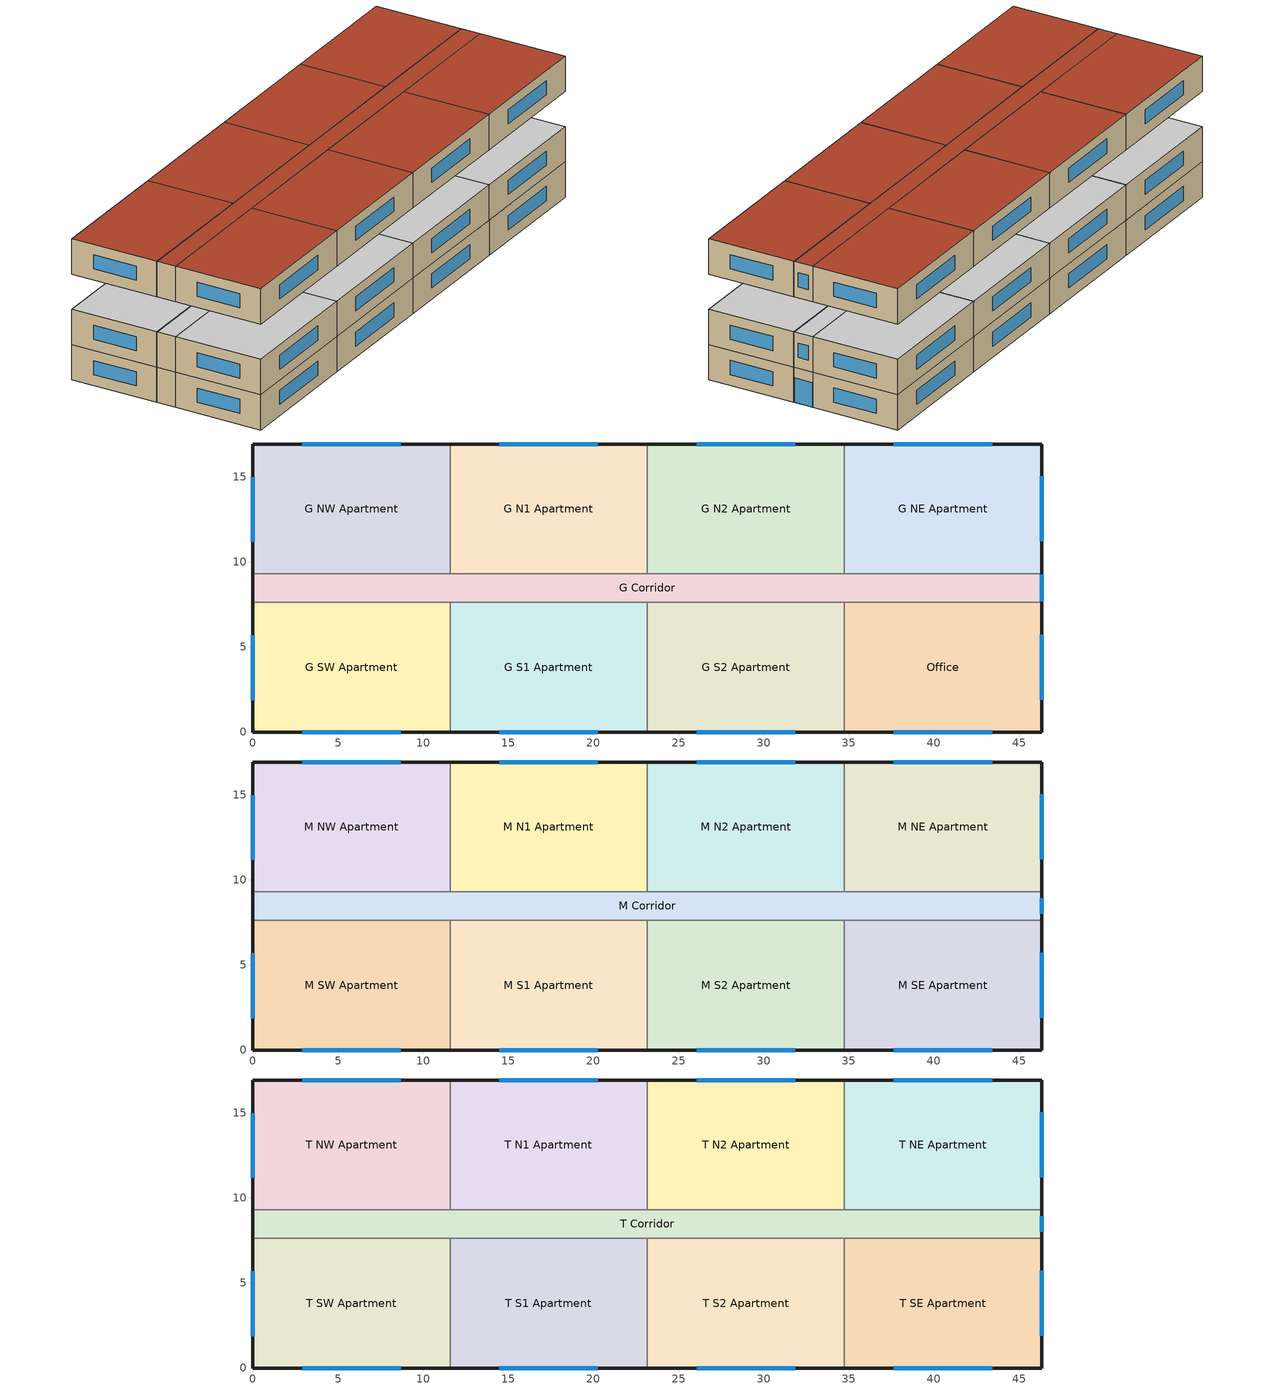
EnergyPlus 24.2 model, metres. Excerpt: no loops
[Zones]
G SW Apartment
 floor ground (gGFloorSWA_Ffactor): 0,7.62 11.58,7.62 11.58,0 0,0 z0
 wall outside (res_ext_wall_grd): 0,7.62 0,0 11.58,0 z0:3.05
 wall to G Corridor (int_wall): 11.58,7.62 0,7.62 z0:3.05
 wall to G S1 Apartment (int_wall): 11.58,0 11.58,7.62 z0:3.05
 window (ResWindow_U_0.382_SHGC_0.353): 2.9,0 8.69,0 / 0,5.68 0,1.87 z0.95:2.17
 ceiling adiabatic (int_slab_ceiling): 11.58,0 11.58,7.62 0,7.62 0,0 z3.05
G S1 Apartment
 floor ground (gGFloorS1A_Ffactor): 11.58,7.62 23.16,7.62 23.16,0 11.58,0 z0
 wall outside (res_ext_wall_grd): 11.58,0 23.16,0 z0:3.05
 wall to G Corridor (int_wall): 23.16,7.62 11.58,7.62 z0:3.05
 wall to G S2 Apartment (int_wall): 23.16,0 23.16,7.62 z0:3.05
 window (ResWindow_U_0.382_SHGC_0.353): 14.48,0 20.27,0 z0.95:2.17
 ceiling adiabatic (int_slab_ceiling): 23.16,0 23.16,7.62 11.58,7.62 11.58,0 z3.05
G S2 Apartment
 floor ground (gGFloorS2A_Ffactor): 23.16,7.62 34.75,7.62 34.75,0 23.16,0 z0
 wall outside (res_ext_wall_grd): 23.16,0 34.75,0 z0:3.05
 wall to G Corridor (int_wall): 34.75,7.62 23.16,7.62 z0:3.05
 wall to Office (int_wall): 34.75,0 34.75,7.62 z0:3.05
 window (ResWindow_U_0.382_SHGC_0.353): 26.06,0 31.85,0 z0.95:2.17
 ceiling adiabatic (int_slab_ceiling): 34.75,0 34.75,7.62 23.16,7.62 23.16,0 z3.05
Office
 floor ground (gGFloorSEA_Ffactor): 34.75,7.62 46.33,7.62 46.33,0 34.75,0 z0
 wall outside (nonres_ext_wall_grd): 34.75,0 46.33,0 46.33,7.62 z0:3.05
 wall to G Corridor (int_wall): 46.33,7.62 34.75,7.62 z0:3.05
 window (NonresWindow_U_0.382_SHGC_0.353): 37.64,0 43.43,0 / 46.33,1.9 46.33,5.71 z0.95:2.17
 ceiling adiabatic (int_slab_ceiling): 46.33,0 46.33,7.62 34.75,7.62 34.75,0 z3.05
G NW Apartment
 floor ground (gGFloorNWA_Ffactor): 0,16.92 11.58,16.92 11.58,9.3 0,9.3 z0
 wall outside (res_ext_wall_grd): 11.58,16.92 0,16.92 0,9.3 z0:3.05
 wall to G Corridor (int_wall): 0,9.3 11.58,9.3 z0:3.05
 wall to G N1 Apartment (int_wall): 11.58,9.3 11.58,16.92 z0:3.05
 window (ResWindow_U_0.382_SHGC_0.353): 0,14.97 0,11.16 / 8.69,16.92 2.89,16.92 z0.95:2.17
 ceiling adiabatic (int_slab_ceiling): 11.58,9.3 11.58,16.92 0,16.92 0,9.3 z3.05
G N1 Apartment
 floor ground (gGFloorN1A_Ffactor): 11.58,16.92 23.16,16.92 23.16,9.3 11.58,9.3 z0
 wall outside (res_ext_wall_grd): 23.16,16.92 11.58,16.92 z0:3.05
 wall to G Corridor (int_wall): 11.58,9.3 23.16,9.3 z0:3.05
 wall to G N2 Apartment (int_wall): 23.16,9.3 23.16,16.92 z0:3.05
 window (ResWindow_U_0.382_SHGC_0.353): 20.27,16.92 14.48,16.92 z0.95:2.17
 ceiling adiabatic (int_slab_ceiling): 23.16,9.3 23.16,16.92 11.58,16.92 11.58,9.3 z3.05
G N2 Apartment
 floor ground (gGFloorN2A_Ffactor): 23.16,16.92 34.75,16.92 34.75,9.3 23.16,9.3 z0
 wall outside (res_ext_wall_grd): 34.75,16.92 23.16,16.92 z0:3.05
 wall to G Corridor (int_wall): 23.16,9.3 34.75,9.3 z0:3.05
 wall to G NE Apartment (int_wall): 34.75,9.3 34.75,16.92 z0:3.05
 window (ResWindow_U_0.382_SHGC_0.353): 31.85,16.92 26.06,16.92 z0.95:2.17
 ceiling adiabatic (int_slab_ceiling): 34.75,9.3 34.75,16.92 23.16,16.92 23.16,9.3 z3.05
G NE Apartment
 floor ground (gGFloorNEA_Ffactor): 34.75,16.92 46.33,16.92 46.33,9.3 34.75,9.3 z0
 wall outside (res_ext_wall_grd): 46.33,9.3 46.33,16.92 34.75,16.92 z0:3.05
 wall to G Corridor (int_wall): 34.75,9.3 46.33,9.3 z0:3.05
 window (ResWindow_U_0.382_SHGC_0.353): 46.33,11.2 46.33,15.01 / 43.43,16.92 37.64,16.92 z0.95:2.17
 ceiling adiabatic (int_slab_ceiling): 46.33,9.3 46.33,16.92 34.75,16.92 34.75,9.3 z3.05
G Corridor
 floor ground (gFloorC_Ffactor): 0,9.3 46.33,9.3 46.33,7.62 0,7.62 z0
 wall outside (nonres_ext_wall_grd): 0,9.3 0,7.62 / 46.33,7.62 46.33,9.3 z0:3.05
 window (NonresWindow_U_0.382_SHGC_0.353): 46.33,7.67 46.33,9.25 z0.03:2.13
 ceiling adiabatic (int_slab_ceiling): 46.33,7.62 46.33,9.3 0,9.3 0,7.62 z3.05
M NW Apartment
 floor adiabatic (ext_slab_8in_with_carpet): 0,16.92 11.58,16.92 11.58,9.3 0,9.3 z3.05
 wall outside (res_ext_wall_mid): 11.58,16.92 0,16.92 0,9.3 z3.05:6.1
 wall to M Corridor (int_wall): 0,9.3 11.58,9.3 z3.05:6.1
 wall to M N1 Apartment (int_wall): 11.58,9.3 11.58,16.92 z3.05:6.1
 window (ResWindow_U_0.382_SHGC_0.353): 0,14.97 0,11.16 / 8.69,16.92 2.89,16.92 z4:5.22
 ceiling adiabatic (int_slab_ceiling): 11.58,9.3 11.58,16.92 0,16.92 0,9.3 z6.1
M N1 Apartment
 floor adiabatic (ext_slab_8in_with_carpet): 11.58,16.92 23.16,16.92 23.16,9.3 11.58,9.3 z3.05
 wall outside (res_ext_wall_mid): 23.16,16.92 11.58,16.92 z3.05:6.1
 wall to M Corridor (int_wall): 11.58,9.3 23.16,9.3 z3.05:6.1
 wall to M N2 Apartment (int_wall): 23.16,9.3 23.16,16.92 z3.05:6.1
 window (ResWindow_U_0.382_SHGC_0.353): 20.27,16.92 14.48,16.92 z4:5.22
 ceiling adiabatic (int_slab_ceiling): 23.16,9.3 23.16,16.92 11.58,16.92 11.58,9.3 z6.1
M N2 Apartment
 floor adiabatic (ext_slab_8in_with_carpet): 23.16,16.92 34.75,16.92 34.75,9.3 23.16,9.3 z3.05
 wall outside (res_ext_wall_mid): 34.75,16.92 23.16,16.92 z3.05:6.1
 wall to M Corridor (int_wall): 23.16,9.3 34.75,9.3 z3.05:6.1
 wall to M NE Apartment (int_wall): 34.75,9.3 34.75,16.92 z3.05:6.1
 window (ResWindow_U_0.382_SHGC_0.353): 31.85,16.92 26.06,16.92 z4:5.22
 ceiling adiabatic (int_slab_ceiling): 34.75,9.3 34.75,16.92 23.16,16.92 23.16,9.3 z6.1
M NE Apartment
 floor adiabatic (ext_slab_8in_with_carpet): 34.75,16.92 46.33,16.92 46.33,9.3 34.75,9.3 z3.05
 wall outside (res_ext_wall_mid): 46.33,9.3 46.33,16.92 34.75,16.92 z3.05:6.1
 wall to M Corridor (int_wall): 34.75,9.3 46.33,9.3 z3.05:6.1
 window (ResWindow_U_0.382_SHGC_0.353): 46.33,11.2 46.33,15.01 / 43.43,16.92 37.64,16.92 z4:5.22
 ceiling adiabatic (int_slab_ceiling): 46.33,9.3 46.33,16.92 34.75,16.92 34.75,9.3 z6.1
M SW Apartment
 floor adiabatic (ext_slab_8in_with_carpet): 0,7.62 11.58,7.62 11.58,0 0,0 z3.05
 wall outside (res_ext_wall_mid): 0,7.62 0,0 11.58,0 z3.05:6.1
 wall to M Corridor (int_wall): 11.58,7.62 0,7.62 z3.05:6.1
 wall to M S1 Apartment (int_wall): 11.58,0 11.58,7.62 z3.05:6.1
 window (ResWindow_U_0.382_SHGC_0.353): 2.9,0 8.69,0 / 0,5.68 0,1.87 z4:5.22
 ceiling adiabatic (int_slab_ceiling): 11.58,0 11.58,7.62 0,7.62 0,0 z6.1
M SE Apartment
 floor adiabatic (ext_slab_8in_with_carpet): 34.75,7.62 46.33,7.62 46.33,0 34.75,0 z3.05
 wall outside (res_ext_wall_mid): 34.75,0 46.33,0 46.33,7.62 z3.05:6.1
 wall to M Corridor (int_wall): 46.33,7.62 34.75,7.62 z3.05:6.1
 window (ResWindow_U_0.382_SHGC_0.353): 37.64,0 43.43,0 / 46.33,1.9 46.33,5.71 z4:5.22
 ceiling adiabatic (int_slab_ceiling): 46.33,0 46.33,7.62 34.75,7.62 34.75,0 z6.1
M S1 Apartment
 floor adiabatic (ext_slab_8in_with_carpet): 11.58,7.62 23.16,7.62 23.16,0 11.58,0 z3.05
 wall outside (res_ext_wall_mid): 11.58,0 23.16,0 z3.05:6.1
 wall to M Corridor (int_wall): 23.16,7.62 11.58,7.62 z3.05:6.1
 wall to M S2 Apartment (int_wall): 23.16,0 23.16,7.62 z3.05:6.1
 window (ResWindow_U_0.382_SHGC_0.353): 14.48,0 20.27,0 z4:5.22
 ceiling adiabatic (int_slab_ceiling): 23.16,0 23.16,7.62 11.58,7.62 11.58,0 z6.1
M S2 Apartment
 floor adiabatic (ext_slab_8in_with_carpet): 23.16,7.62 34.75,7.62 34.75,0 23.16,0 z3.05
 wall outside (res_ext_wall_mid): 23.16,0 34.75,0 z3.05:6.1
 wall to M Corridor (int_wall): 34.75,7.62 23.16,7.62 z3.05:6.1
 wall to M SE Apartment (int_wall): 34.75,0 34.75,7.62 z3.05:6.1
 window (ResWindow_U_0.382_SHGC_0.353): 26.06,0 31.85,0 z4:5.22
 ceiling adiabatic (int_slab_ceiling): 34.75,0 34.75,7.62 23.16,7.62 23.16,0 z6.1
M Corridor
 floor adiabatic (ext_slab_8in_with_carpet): 0,9.3 46.33,9.3 46.33,7.62 0,7.62 z3.05
 wall outside (nonres_ext_wall_mid): 0,9.3 0,7.62 / 46.33,7.62 46.33,9.3 z3.05:6.1
 window (NonresWindow_U_0.382_SHGC_0.353): 46.33,8 46.33,8.91 z4:5.22
 ceiling adiabatic (int_slab_ceiling): 46.33,7.62 46.33,9.3 0,9.3 0,7.62 z6.1
T NW Apartment
 floor adiabatic (ext_slab_8in_with_carpet): 0,16.92 11.58,16.92 11.58,9.3 0,9.3 z9.14
 wall outside (res_ext_wall_top): 11.58,16.92 0,16.92 0,9.3 z9.14:12.19
 wall to T Corridor (int_wall): 0,9.3 11.58,9.3 z9.14:12.19
 wall to T N1 Apartment (int_wall): 11.58,9.3 11.58,16.92 z9.14:12.19
 window (ResWindow_U_0.382_SHGC_0.353): 0,14.97 0,11.16 / 8.69,16.92 2.89,16.92 z10.1:11.32
 roof outside (res_roof): 11.58,9.3 11.58,16.92 0,16.92 0,9.3 z12.19
T N1 Apartment
 floor adiabatic (ext_slab_8in_with_carpet): 11.58,16.92 23.16,16.92 23.16,9.3 11.58,9.3 z9.14
 wall outside (res_ext_wall_top): 23.16,16.92 11.58,16.92 z9.14:12.19
 wall to T Corridor (int_wall): 11.58,9.3 23.16,9.3 z9.14:12.19
 wall to T N2 Apartment (int_wall): 23.16,9.3 23.16,16.92 z9.14:12.19
 window (ResWindow_U_0.382_SHGC_0.353): 20.27,16.92 14.48,16.92 z10.1:11.32
 roof outside (res_roof): 23.16,9.3 23.16,16.92 11.58,16.92 11.58,9.3 z12.19
T N2 Apartment
 floor adiabatic (ext_slab_8in_with_carpet): 23.16,16.92 34.75,16.92 34.75,9.3 23.16,9.3 z9.14
 wall outside (res_ext_wall_top): 34.75,16.92 23.16,16.92 z9.14:12.19
 wall to T Corridor (int_wall): 23.16,9.3 34.75,9.3 z9.14:12.19
 wall to T NE Apartment (int_wall): 34.75,9.3 34.75,16.92 z9.14:12.19
 window (ResWindow_U_0.382_SHGC_0.353): 31.85,16.92 26.06,16.92 z10.1:11.32
 roof outside (res_roof): 34.75,9.3 34.75,16.92 23.16,16.92 23.16,9.3 z12.19
T NE Apartment
 floor adiabatic (ext_slab_8in_with_carpet): 34.75,16.92 46.33,16.92 46.33,9.3 34.75,9.3 z9.14
 wall outside (res_ext_wall_top): 46.33,9.3 46.33,16.92 34.75,16.92 z9.14:12.19
 wall to T Corridor (int_wall): 34.75,9.3 46.33,9.3 z9.14:12.19
 window (ResWindow_U_0.382_SHGC_0.353): 46.33,11.2 46.33,15.01 / 43.43,16.92 37.64,16.92 z10.1:11.32
 roof outside (res_roof): 46.33,9.3 46.33,16.92 34.75,16.92 34.75,9.3 z12.19
T SW Apartment
 floor adiabatic (ext_slab_8in_with_carpet): 0,7.62 11.58,7.62 11.58,0 0,0 z9.14
 wall outside (res_ext_wall_top): 0,7.62 0,0 11.58,0 z9.14:12.19
 wall to T Corridor (int_wall): 11.58,7.62 0,7.62 z9.14:12.19
 wall to T S1 Apartment (int_wall): 11.58,0 11.58,7.62 z9.14:12.19
 window (ResWindow_U_0.382_SHGC_0.353): 2.9,0 8.69,0 / 0,5.68 0,1.87 z10.1:11.32
 roof outside (res_roof): 11.58,0 11.58,7.62 0,7.62 0,0 z12.19
T SE Apartment
 floor adiabatic (ext_slab_8in_with_carpet): 34.75,7.62 46.33,7.62 46.33,0 34.75,0 z9.14
 wall outside (res_ext_wall_top): 34.75,0 46.33,0 46.33,7.62 z9.14:12.19
 wall to T Corridor (int_wall): 46.33,7.62 34.75,7.62 z9.14:12.19
 window (ResWindow_U_0.382_SHGC_0.353): 37.64,0 43.43,0 / 46.33,1.9 46.33,5.71 z10.1:11.32
 roof outside (res_roof): 46.33,0 46.33,7.62 34.75,7.62 34.75,0 z12.19
T S1 Apartment
 floor adiabatic (ext_slab_8in_with_carpet): 11.58,7.62 23.16,7.62 23.16,0 11.58,0 z9.14
 wall outside (res_ext_wall_top): 11.58,0 23.16,0 z9.14:12.19
 wall to T Corridor (int_wall): 23.16,7.62 11.58,7.62 z9.14:12.19
 wall to T S2 Apartment (int_wall): 23.16,0 23.16,7.62 z9.14:12.19
 window (ResWindow_U_0.382_SHGC_0.353): 14.48,0 20.27,0 z10.1:11.32
 roof outside (res_roof): 23.16,0 23.16,7.62 11.58,7.62 11.58,0 z12.19
T S2 Apartment
 floor adiabatic (ext_slab_8in_with_carpet): 23.16,7.62 34.75,7.62 34.75,0 23.16,0 z9.14
 wall outside (res_ext_wall_top): 23.16,0 34.75,0 z9.14:12.19
 wall to T Corridor (int_wall): 34.75,7.62 23.16,7.62 z9.14:12.19
 wall to T SE Apartment (int_wall): 34.75,0 34.75,7.62 z9.14:12.19
 window (ResWindow_U_0.382_SHGC_0.353): 26.06,0 31.85,0 z10.1:11.32
 roof outside (res_roof): 34.75,0 34.75,7.62 23.16,7.62 23.16,0 z12.19
T Corridor
 floor adiabatic (ext_slab_8in_with_carpet): 0,9.3 46.33,9.3 46.33,7.62 0,7.62 z9.14
 wall outside (nonres_ext_wall_top): 0,9.3 0,7.62 / 46.33,7.62 46.33,9.3 z9.14:12.19
 window (NonresWindow_U_0.382_SHGC_0.353): 46.33,8 46.33,8.91 z10.1:11.32
 roof outside (nonres_roof): 46.33,7.62 46.33,9.3 0,9.3 0,7.62 z12.19
[Building]
ApartmentMidRise: North Axis {deg}=0; Terrain=City; Loads Convergence Tolerance Value {W}=0.04; Temperature Convergence Tolerance Value {deltaC}=0.4; Solar Distribution=FullExterior; Maximum Number of Warmup Days=25; Minimum Number of Warmup Days=6
[Site:Location]
New.York-John.F.Kennedy.Intl.AP_NY_USA WMO=744860: Latitude {deg}=40.66; Longitude {deg}=-73.8; Time Zone {hr}=-5; Elevation {m}=7
[SizingPeriod:DesignDay] Day of Month=21; Dry-Bulb Temperature Range Modifier Type=DefaultMultipliers; Humidity Condition Type=Wetbulb; Barometric Pressure {Pa}=101241; Rain Indicator=No; Snow Indicator=No; Daylight Saving Time Indicator=No
Name | Month | Day Type | Maximum Dry-Bulb Temperature {C} | Daily Dry-Bulb Temperature Range {deltaC} | Wetbulb or DewPoint at Maximum Dry-Bulb {C} | Wind Speed {m/s} | Wind Direction {deg} | Solar Model Indicator | Sky Clearness | ASHRAE Clear Sky Optical Depth for Beam Irradiance (taub) | ASHRAE Clear Sky Optical Depth for Diffuse Irradiance (taud)
New.York-John.F.Kennedy.Intl.AP_NY_USA Ann Htg 99.6% Condns DB | 1 | WinterDesignDay | -10.7 | 0 | -10.7 | 7.5 | 320 | ASHRAEClearSky | 0
New.York-John.F.Kennedy.Intl.AP_NY_USA Ann Clg .4% Condns DB=>MWB | 7 | SummerDesignDay | 32.1 | 7.4 | 23.1 | 5.6 | 230 | ASHRAETau |  | 0.541 | 1.8
[Site:WaterMainsTemperature]
Calculation Method=Correlation; Annual Average Outdoor Air Temperature {C}=12.4667; Maximum Difference In Monthly Average Outdoor Air Temperatures {deltaC}=25.2
[Site:GroundTemperature:FCfactorMethod]
14, 7.3, 3.3, 1.2, -0.2, 5.6, 10.9, 16.1, 21.7, 25, 24.8, 19.9
[Material]
Name | Roughness | Thickness {m} | Conductivity {W/m-K} | Density {kg/m3} | Specific Heat {J/kg-K} | Thermal Absorptance | Solar Absorptance | Visible Absorptance
Std Wood 6inch | MediumSmooth | 0.15 | 0.12 | 540 | 1210 | 0.9 | 0.7 | 0.7
F07 25mm stucco | Smooth | 0.0254 | 0.72 | 1856 | 840 | 0.9 | 0.7 | 0.7
F08 Metal surface | Smooth | 0.0008 | 45.28 | 7824 | 500
F13 Built-up roofing | Rough | 0.0095 | 0.16 | 1120 | 1460 | 0.9 | 0.7
G01 13mm gypsum board | Smooth | 0.0127 | 0.16 | 800 | 1090 | 0.9 | 0.7 | 0.5
G01 16mm gypsum board | MediumSmooth | 0.0159 | 0.16 | 800 | 1090
100mm Normalweight concrete floor | MediumRough | 0.1016 | 2.31 | 2322 | 832
200mm Normalweight concrete floor | MediumRough | 0.2032 | 2.31 | 2322 | 832
[Material:NoMass] Thermal Absorptance=0.9; Solar Absorptance=0.7
Name | Roughness | Thermal Resistance {m2-K/W} | Visible Absorptance
CP02 CARPET PAD | VeryRough | 0.21648 | 0.8
Nonres_Roof_Insulation; Res_Roof_Insulation | MediumSmooth | 5.30668 | 0.7
Nonres_Exterior_Wall_Insulation_grd; Res_Exterior_Wall_Insulation_grd | MediumSmooth | 1.63649 | 0.7
Nonres_Exterior_Wall_Insulation_mid; Res_Exterior_Wall_Insulation_mid | MediumSmooth | 1.62636 | 0.7
Nonres_Exterior_Wall_Insulation_top; Res_Exterior_Wall_Insulation_top | MediumSmooth | 1.32067 | 0.7
[Construction]
InteriorFurnishings: Std Wood 6inch
int_wall: G01 13mm gypsum board, G01 13mm gypsum board
ext_slab_8in_with_carpet: 200mm Normalweight concrete floor, CP02 CARPET PAD
int_slab_ceiling: CP02 CARPET PAD, 100mm Normalweight concrete floor
nonres_roof: F13 Built-up roofing, Nonres_Roof_Insulation, F08 Metal surface
res_roof: F13 Built-up roofing, Res_Roof_Insulation, F08 Metal surface
nonres_ext_wall_grd: F07 25mm stucco, G01 16mm gypsum board, Nonres_Exterior_Wall_Insulation_grd, G01 16mm gypsum board
nonres_ext_wall_mid: F07 25mm stucco, G01 16mm gypsum board, Nonres_Exterior_Wall_Insulation_mid, G01 16mm gypsum board
nonres_ext_wall_top: F07 25mm stucco, G01 16mm gypsum board, Nonres_Exterior_Wall_Insulation_top, G01 16mm gypsum board
res_ext_wall_grd: F07 25mm stucco, G01 16mm gypsum board, Res_Exterior_Wall_Insulation_grd, G01 16mm gypsum board
res_ext_wall_mid: F07 25mm stucco, G01 16mm gypsum board, Res_Exterior_Wall_Insulation_mid, G01 16mm gypsum board
res_ext_wall_top: F07 25mm stucco, G01 16mm gypsum board, Res_Exterior_Wall_Insulation_top, G01 16mm gypsum board
NonresWindow_U_0.382_SHGC_0.353: Nonres Window Glazing Layer
ResWindow_U_0.382_SHGC_0.353: Res Window Glazing Layer
[WindowMaterial:SimpleGlazingSystem] U-Factor {W/m2-K}=2.1691; Solar Heat Gain Coefficient=0.353; Visible Transmittance=0.3883
Nonres Window Glazing Layer; Res Window Glazing Layer
[Construction:FfactorGroundFloor] F-Factor {W/m-K}=0.90012
Name | Area {m2} | PerimeterExposed {m}
gFloorC_Ffactor | 77.6585 | 3.3526
gGFloorN1A_Ffactor; gGFloorN2A_Ffactor; gGFloorS1A_Ffactor; gGFloorS2A_Ffactor | 88.2487 | 11.5818
gGFloorNEA_Ffactor; gGFloorNWA_Ffactor; gGFloorSWA_Ffactor; gGFloorSEA_Ffactor | 88.2487 | 19.2014
[Generator:PVWatts]
PV_module: PVWatts Version=5; DC System Capacity {W}=14770; Module Type=Premium; Array Type=FixedOpenRack; System Losses=0.113; Array Geometry Type=TiltAzimuth; Tilt Angle {deg}=0; Azimuth Angle {deg}=180
[ElectricLoadCenter:Generators]
PV_Generator: Generator 1=PV_module; Generator 1 Rated Electric Power Output {W}=14770; Generator 1 Availability Schedule=PV_SCH
[ElectricLoadCenter:Inverter:PVWatts]
PV_Inverter: DC to AC Size Ratio=1.2; Inverter Efficiency=0.96
[ElectricLoadCenter:Distribution]
Generator: Generator List=PV_Generator; Generator Operation Scheme Type=Baseload; Electrical Buss Type=DirectCurrentWithInverter; Inverter=PV_Inverter
[Zone] Type=1; Multiplier=1
G SW Apartment; G NW Apartment; Office; G NE Apartment; G N1 Apartment; G N2 Apartment; G S1 Apartment; G S2 Apartment; M SW Apartment; M NW Apartment; M SE Apartment; M NE Apartment; M N1 Apartment; M N2 Apartment; M S1 Apartment; M S2 Apartment; T SW Apartment; T NW Apartment; T SE Apartment; T NE Apartment; T N1 Apartment; T N2 Apartment; T S1 Apartment; T S2 Apartment; T Corridor; G Corridor; M Corridor
[InternalMass] Construction=InteriorFurnishings
Name | Zone or ZoneList | Surface Area {m2}
G InternalMass SWA | G SW Apartment | 88.2493
G InternalMass NWA | G NW Apartment | 88.2493
G InternalMass SEA | Office | 88.2493
G InternalMass NEA | G NE Apartment | 88.2493
G InternalMass N1A | G N1 Apartment | 88.2493
G InternalMass N2A | G N2 Apartment | 88.2493
G InternalMass S1A | G S1 Apartment | 88.2493
G InternalMass S2A | G S2 Apartment | 88.2493
M InternalMass SWA | M SW Apartment | 176.499
M InternalMass NWA | M NW Apartment | 176.499
M InternalMass SEA | M SE Apartment | 176.499
M InternalMass NEA | M NE Apartment | 176.499
M InternalMass N1A | M N1 Apartment | 176.499
M InternalMass N2A | M N2 Apartment | 176.499
M InternalMass S1A | M S1 Apartment | 176.499
M InternalMass S2A | M S2 Apartment | 176.499
T InternalMass SWA | T SW Apartment | 88.2493
T InternalMass NWA | T NW Apartment | 88.2493
T InternalMass SEA | T SE Apartment | 88.2493
T InternalMass NEA | T NE Apartment | 88.2493
T InternalMass N1A | T N1 Apartment | 88.2493
T InternalMass N2A | T N2 Apartment | 88.2493
T InternalMass S1A | T S1 Apartment | 88.2493
T InternalMass S2A | T S2 Apartment | 88.2493
[People] Fraction Radiant=1; Sensible Heat Fraction=autosize; Activity Level Schedule=Activity Schedule
Name | Zone or ZoneList or Space or SpaceList | Number of People Schedule | Number of People Calculation Method | Number of People | Floor Area per Person {m2/person}
Occup_GSW | G SW Apartment | OCC_APT_SCH_WORKING_FAMILY | People | 2.5
Occup_GNW | G NW Apartment | OCC_APT_SCH_STAY_HOME_FAMILY | People | 2.5
Occup_Office | Office | OCC_OFF_w_SB_SCH | Area/Person |  | 18.5806
Occup_GNE | G NE Apartment | OCC_APT_SCH_STAY_HOME_FAMILY | People | 2.5
Occup_GN1 | G N1 Apartment | OCC_APT_SCH_STAY_HOME_FAMILY | People | 2.5
Occup_GN2 | G N2 Apartment | OCC_APT_SCH_STAY_HOME_FAMILY | People | 2.5
Occup_GS1 | G S1 Apartment | OCC_APT_SCH_WORKING_FAMILY | People | 2.5
Occup_GS2 | G S2 Apartment | OCC_APT_SCH_WORKING_FAMILY | People | 2.5
Occup_MSW | M SW Apartment | OCC_APT_SCH_WORKING_FAMILY | People | 2.5
Occup_MNW | M NW Apartment | OCC_APT_SCH_STAY_HOME_FAMILY | People | 2.5
Occup_MSE | M SE Apartment | OCC_APT_SCH_WORKING_FAMILY | People | 2.5
Occup_MNE | M NE Apartment | OCC_APT_SCH_STAY_HOME_FAMILY | People | 2.5
Occup_MN1 | M N1 Apartment | OCC_APT_SCH_STAY_HOME_FAMILY | People | 2.5
Occup_MN2 | M N2 Apartment | OCC_APT_SCH_STAY_HOME_FAMILY | People | 2.5
Occup_MS1 | M S1 Apartment | OCC_APT_SCH_WORKING_FAMILY | People | 2.5
Occup_MS2 | M S2 Apartment | OCC_APT_SCH_WORKING_FAMILY | People | 2.5
Occup_TSW | T SW Apartment | OCC_APT_SCH_WORKING_FAMILY | People | 2.5
Occup_TNW | T NW Apartment | OCC_APT_SCH_STAY_HOME_FAMILY | People | 2.5
Occup_TSE | T SE Apartment | OCC_APT_SCH_WORKING_FAMILY | People | 2.5
Occup_TNE | T NE Apartment | OCC_APT_SCH_STAY_HOME_FAMILY | People | 2.5
Occup_TN1 | T N1 Apartment | OCC_APT_SCH_STAY_HOME_FAMILY | People | 2.5
Occup_TN2 | T N2 Apartment | OCC_APT_SCH_STAY_HOME_FAMILY | People | 2.5
Occup_TS1 | T S1 Apartment | OCC_APT_SCH_WORKING_FAMILY | People | 2.5
Occup_TS2 | T S2 Apartment | OCC_APT_SCH_WORKING_FAMILY | People | 2.5
Occup_T CORRIDOR | T Corridor | OCC_APT_SCH_CORRIDOR | People | 4.18
Occup_G CORRIDOR | G Corridor | OCC_APT_SCH_CORRIDOR | People | 4.18
Occup_M CORRIDOR | M Corridor | OCC_APT_SCH_CORRIDOR | People | 4.18
[Lights] Design Level Calculation Method=Watts/Area; Return Air Fraction=0; Fraction Radiant=0.6; Fraction Visible=0.2; Fraction Replaceable=1; Return Air Fraction Calculated from Plenum Temperature=No
Name | Zone or ZoneList or Space or SpaceList | Schedule | Watts per Floor Area {W/m2}
Lighting_hardwired_GSW | G SW Apartment | ltg_sch_apartment_hardwired | 2.15278
Lighting_hardwired_GNW | G NW Apartment | ltg_sch_apartment_hardwired | 2.15278
Lighting_hardwired_Office | Office | ltg_sch_office | 6.87372
Lighting_hardwired_GNE | G NE Apartment | ltg_sch_apartment_hardwired | 2.15278
Lighting_hardwired_GN1 | G N1 Apartment | ltg_sch_apartment_hardwired | 2.15278
Lighting_hardwired_GN2 | G N2 Apartment | ltg_sch_apartment_hardwired | 2.15278
Lighting_hardwired_GS1 | G S1 Apartment | ltg_sch_apartment_hardwired | 2.15278
Lighting_hardwired_GS2 | G S2 Apartment | ltg_sch_apartment_hardwired | 2.15278
Lighting_hardwired_MSW | M SW Apartment | ltg_sch_apartment_hardwired | 2.15278
Lighting_hardwired_MNW | M NW Apartment | ltg_sch_apartment_hardwired | 2.15278
Lighting_hardwired_MSE | M SE Apartment | ltg_sch_apartment_hardwired | 2.15278
Lighting_hardwired_MNE | M NE Apartment | ltg_sch_apartment_hardwired | 2.15278
Lighting_hardwired_MN1 | M N1 Apartment | ltg_sch_apartment_hardwired | 2.15278
Lighting_hardwired_MN2 | M N2 Apartment | ltg_sch_apartment_hardwired | 2.15278
Lighting_hardwired_MS1 | M S1 Apartment | ltg_sch_apartment_hardwired | 2.15278
Lighting_hardwired_MS2 | M S2 Apartment | ltg_sch_apartment_hardwired | 2.15278
Lighting_hardwired_TSW | T SW Apartment | ltg_sch_apartment_hardwired | 2.15278
Lighting_hardwired_TNW | T NW Apartment | ltg_sch_apartment_hardwired | 2.15278
Lighting_hardwired_TSE | T SE Apartment | ltg_sch_apartment_hardwired | 2.15278
Lighting_hardwired_TNE | T NE Apartment | ltg_sch_apartment_hardwired | 2.15278
Lighting_hardwired_TN1 | T N1 Apartment | ltg_sch_apartment_hardwired | 2.15278
Lighting_hardwired_TN2 | T N2 Apartment | ltg_sch_apartment_hardwired | 2.15278
Lighting_hardwired_TS1 | T S1 Apartment | ltg_sch_apartment_hardwired | 2.15278
Lighting_hardwired_TS2 | T S2 Apartment | ltg_sch_apartment_hardwired | 2.15278
Lighting_hardwired_GC | G Corridor | ltg_sch_corridor | 5.158728
Lighting_hardwired_MC | M Corridor | ltg_sch_corridor | 5.158728
Lighting_hardwired_TC | T Corridor | ltg_sch_corridor | 5.158728
Lighting_plugin_GSW | G SW Apartment | ltg_sch_apartment_plugin | 0.96875
Lighting_plugin_GNW | G NW Apartment | ltg_sch_apartment_plugin | 0.96875
Lighting_plugin_GNE | G NE Apartment | ltg_sch_apartment_plugin | 0.96875
Lighting_plugin_GN1 | G N1 Apartment | ltg_sch_apartment_plugin | 0.96875
Lighting_plugin_GN2 | G N2 Apartment | ltg_sch_apartment_plugin | 0.96875
Lighting_plugin_GS1 | G S1 Apartment | ltg_sch_apartment_plugin | 0.96875
Lighting_plugin_GS2 | G S2 Apartment | ltg_sch_apartment_plugin | 0.96875
Lighting_plugin_MSW | M SW Apartment | ltg_sch_apartment_plugin | 0.96875
Lighting_plugin_MNW | M NW Apartment | ltg_sch_apartment_plugin | 0.96875
Lighting_plugin_MSE | M SE Apartment | ltg_sch_apartment_plugin | 0.96875
Lighting_plugin_MNE | M NE Apartment | ltg_sch_apartment_plugin | 0.96875
Lighting_plugin_MN1 | M N1 Apartment | ltg_sch_apartment_plugin | 0.96875
Lighting_plugin_MN2 | M N2 Apartment | ltg_sch_apartment_plugin | 0.96875
Lighting_plugin_MS1 | M S1 Apartment | ltg_sch_apartment_plugin | 0.96875
Lighting_plugin_MS2 | M S2 Apartment | ltg_sch_apartment_plugin | 0.96875
Lighting_plugin_TSW | T SW Apartment | ltg_sch_apartment_plugin | 0.96875
Lighting_plugin_TNW | T NW Apartment | ltg_sch_apartment_plugin | 0.96875
Lighting_plugin_TSE | T SE Apartment | ltg_sch_apartment_plugin | 0.96875
Lighting_plugin_TNE | T NE Apartment | ltg_sch_apartment_plugin | 0.96875
Lighting_plugin_TN1 | T N1 Apartment | ltg_sch_apartment_plugin | 0.96875
Lighting_plugin_TN2 | T N2 Apartment | ltg_sch_apartment_plugin | 0.96875
Lighting_plugin_TS1 | T S1 Apartment | ltg_sch_apartment_plugin | 0.96875
Lighting_plugin_TS2 | T S2 Apartment | ltg_sch_apartment_plugin | 0.96875
[ElectricEquipment] Fraction Latent=0
Name | Zone or ZoneList or Space or SpaceList | Schedule | Design Level Calculation Method | Watts per Floor Area {W/m2} | Fraction Radiant | Fraction Lost | Design Level {W}
Plug_GSW | G SW Apartment | EQP_APT_SCH | Watts/Area | 6.67 | 0.5 | 0
Plug_GNW | G NW Apartment | EQP_APT_SCH | Watts/Area | 6.67 | 0.5 | 0
Plug_Office | Office | EQP_OFF_SCH | Watts/Area | 6.67 | 0.5 | 0
Plug_GNE | G NE Apartment | EQP_APT_SCH | Watts/Area | 6.67 | 0.5 | 0
Plug_GN1 | G N1 Apartment | EQP_APT_SCH | Watts/Area | 6.67 | 0.5 | 0
Plug_GN2 | G N2 Apartment | EQP_APT_SCH | Watts/Area | 6.67 | 0.5 | 0
Plug_GS1 | G S1 Apartment | EQP_APT_SCH | Watts/Area | 6.67 | 0.5 | 0
Plug_GS2 | G S2 Apartment | EQP_APT_SCH | Watts/Area | 6.67 | 0.5 | 0
Plug_MSW | M SW Apartment | EQP_APT_SCH | Watts/Area | 6.67 | 0.5 | 0
Plug_MNW | M NW Apartment | EQP_APT_SCH | Watts/Area | 6.67 | 0.5 | 0
Plug_MSE | M SE Apartment | EQP_APT_SCH | Watts/Area | 6.67 | 0.5 | 0
Plug_MNE | M NE Apartment | EQP_APT_SCH | Watts/Area | 6.67 | 0.5 | 0
Plug_MN1 | M N1 Apartment | EQP_APT_SCH | Watts/Area | 6.67 | 0.5 | 0
Plug_MN2 | M N2 Apartment | EQP_APT_SCH | Watts/Area | 6.67 | 0.5 | 0
Plug_MS1 | M S1 Apartment | EQP_APT_SCH | Watts/Area | 6.67 | 0.5 | 0
Plug_MS2 | M S2 Apartment | EQP_APT_SCH | Watts/Area | 6.67 | 0.5 | 0
Plug_TSW | T SW Apartment | EQP_APT_SCH | Watts/Area | 6.67 | 0.5 | 0
Plug_TNW | T NW Apartment | EQP_APT_SCH | Watts/Area | 6.67 | 0.5 | 0
Plug_TSE | T SE Apartment | EQP_APT_SCH | Watts/Area | 6.67 | 0.5 | 0
Plug_TNE | T NE Apartment | EQP_APT_SCH | Watts/Area | 6.67 | 0.5 | 0
Plug_TN1 | T N1 Apartment | EQP_APT_SCH | Watts/Area | 6.67 | 0.5 | 0
Plug_TN2 | T N2 Apartment | EQP_APT_SCH | Watts/Area | 6.67 | 0.5 | 0
Plug_TS1 | T S1 Apartment | EQP_APT_SCH | Watts/Area | 6.67 | 0.5 | 0
Plug_TS2 | T S2 Apartment | EQP_APT_SCH | Watts/Area | 6.67 | 0.5 | 0
G Corridor_Elevators_Equip | G Corridor | BLDG_ELEVATORS | EquipmentLevel |  | 0 | 0.95 | 4360.9
Elevators_Lights_Fan | G Corridor | ELEV_LIGHT_FAN_SCH_ADD_DF | EquipmentLevel |  | 0 | 0.95 | 52.66
[ZoneInfiltration:DesignFlowRate] Temperature Term Coefficient=0; Velocity Squared Term Coefficient=0
Name | Zone or ZoneList or Space or SpaceList | Schedule | Design Flow Rate Calculation Method | Design Flow Rate {m3/s} | Flow Rate per Exterior Surface Area {m3/s-m2} | Constant Term Coefficient | Velocity Term Coefficient
Infil_GSW | G SW Apartment | INF_APT_SCH | Flow/ExteriorWallArea | 0 | 0.000569572 | 0 | 0.224
Infil_GNW | G NW Apartment | INF_APT_SCH | Flow/ExteriorWallArea | 0 | 0.000569572 | 0 | 0.224
Infil_Office | Office | INF_OFF_SCH | Flow/ExteriorWallArea | 0 | 0.000569572 | 0 | 0.224
Infil_GNE | G NE Apartment | INF_APT_SCH | Flow/ExteriorWallArea | 0 | 0.000569572 | 0 | 0.224
Infil_GN1 | G N1 Apartment | INF_APT_SCH | Flow/ExteriorWallArea | 0 | 0.000569572 | 0 | 0.224
Infil_GN2 | G N2 Apartment | INF_APT_SCH | Flow/ExteriorWallArea | 0 | 0.000569572 | 0 | 0.224
Infil_GS1 | G S1 Apartment | INF_APT_SCH | Flow/ExteriorWallArea | 0 | 0.000569572 | 0 | 0.224
Infil_GS2 | G S2 Apartment | INF_APT_SCH | Flow/ExteriorWallArea | 0 | 0.000569572 | 0 | 0.224
Infil_MSW | M SW Apartment | INF_APT_SCH | Flow/ExteriorWallArea | 0 | 0.000569572 | 0 | 0.224
Infil_MNW | M NW Apartment | INF_APT_SCH | Flow/ExteriorWallArea | 0 | 0.000569572 | 0 | 0.224
Infil_MSE | M SE Apartment | INF_APT_SCH | Flow/ExteriorWallArea | 0 | 0.000569572 | 0 | 0.224
Infil_MNE | M NE Apartment | INF_APT_SCH | Flow/ExteriorWallArea | 0 | 0.000569572 | 0 | 0.224
Infil_MN1 | M N1 Apartment | INF_APT_SCH | Flow/ExteriorWallArea | 0 | 0.000569572 | 0 | 0.224
Infil_MN2 | M N2 Apartment | INF_APT_SCH | Flow/ExteriorWallArea | 0 | 0.000569572 | 0 | 0.224
Infil_MS1 | M S1 Apartment | INF_APT_SCH | Flow/ExteriorWallArea | 0 | 0.000569572 | 0 | 0.224
Infil_MS2 | M S2 Apartment | INF_APT_SCH | Flow/ExteriorWallArea | 0 | 0.000569572 | 0 | 0.224
Infil_SW | T SW Apartment | INF_APT_SCH | Flow/ExteriorWallArea | 0 | 0.000569572 | 0 | 0.224
Infil_NW | T NW Apartment | INF_APT_SCH | Flow/ExteriorWallArea | 0 | 0.000569572 | 0 | 0.224
Infil_SE | T SE Apartment | INF_APT_SCH | Flow/ExteriorWallArea | 0 | 0.000569572 | 0 | 0.224
Infil_NE | T NE Apartment | INF_APT_SCH | Flow/ExteriorWallArea | 0 | 0.000569572 | 0 | 0.224
Infil_TN1 | T N1 Apartment | INF_APT_SCH | Flow/ExteriorWallArea | 0 | 0.000569572 | 0 | 0.224
Infil_TN2 | T N2 Apartment | INF_APT_SCH | Flow/ExteriorWallArea | 0 | 0.000569572 | 0 | 0.224
Infil_TS1 | T S1 Apartment | INF_APT_SCH | Flow/ExteriorWallArea | 0 | 0.000569572 | 0 | 0.224
Infil_TS2 | T S2 Apartment | INF_APT_SCH | Flow/ExteriorWallArea | 0 | 0.000569572 | 0 | 0.224
Infil_GC | G Corridor | INF_COR_SCH | Flow/ExteriorWallArea | 0 | 0.000569572 | 0 | 0.224
Door_Infil_GC | G Corridor | INFIL_Door_Opening_SCH | Flow/Zone | 0.327531 |  | 1 | 0
Infil_MC | M Corridor | INF_COR_SCH | Flow/ExteriorWallArea | 0 | 0.000569572 | 0 | 0.224
Infil_TC | T Corridor | INF_COR_SCH | Flow/ExteriorWallArea | 0 | 0.000569572 | 0 | 0.224
[Exterior:Lights]
Facade Lighting: Schedule=Exterior_Lgt_ALWAYS_ON; Design Level {W}=1451.66; Control Option=AstronomicalClock
[ZoneVentilation:WindandStackOpenArea] Opening Area {m2}=0.0374; Opening Area Fraction Schedule=Sliding_Doors_Ventilation_Availability_SCH; Opening Effectiveness=autocalculate; Height Difference {m}=6.0957; Discharge Coefficient for Opening=autocalculate; Minimum Indoor Temperature {C}=18.89; Maximum Indoor Temperature {C}=25.56; Delta Temperature {deltaC}=-100; Minimum Outdoor Temperature {C}=15.56; Maximum Outdoor Temperature {C}=23.89; Maximum Wind Speed {m/s}=40
Name | Zone or Space | Effective Angle {deg}
G SW Apartment Sliding Door Ventilation | G SW Apartment | 180
G NW Apartment Sliding Door Ventilation | G NW Apartment | 0
G NE Apartment Sliding Door Ventilation | G NE Apartment | 0
G N1 Apartment Sliding Door Ventilation | G N1 Apartment | 0
G N2 Apartment Sliding Door Ventilation | G N2 Apartment | 0
G S1 Apartment Sliding Door Ventilation | G S1 Apartment | 180
G S2 Apartment Sliding Door Ventilation | G S2 Apartment | 180
M SW Apartment Sliding Door Ventilation | M SW Apartment | 180
M NW Apartment Sliding Door Ventilation | M NW Apartment | 0
M SE Apartment Sliding Door Ventilation | M SE Apartment | 180
M NE Apartment Sliding Door Ventilation | M NE Apartment | 0
M N1 Apartment Sliding Door Ventilation | M N1 Apartment | 0
M N2 Apartment Sliding Door Ventilation | M N2 Apartment | 0
M S1 Apartment Sliding Door Ventilation | M S1 Apartment | 180
M S2 Apartment Sliding Door Ventilation | M S2 Apartment | 180
T SW Apartment Sliding Door Ventilation | T SW Apartment | 180
T NW Apartment Sliding Door Ventilation | T NW Apartment | 0
T SE Apartment Sliding Door Ventilation | T SE Apartment | 180
T NE Apartment Sliding Door Ventilation | T NE Apartment | 0
T N1 Apartment Sliding Door Ventilation | T N1 Apartment | 0
T N2 Apartment Sliding Door Ventilation | T N2 Apartment | 0
T S1 Apartment Sliding Door Ventilation | T S1 Apartment | 180
T S2 Apartment Sliding Door Ventilation | T S2 Apartment | 180
[AvailabilityManager:Scheduled] Schedule=COMPACT HVAC-ALWAYS 1
Split GSW Availability Manager; Split GNW Availability Manager; Split Office Availability Manager; Split GNE Availability Manager; Split GN1 Availability Manager; Split GN2 Availability Manager; Split GS1 Availability Manager; Split GS2 Availability Manager; Split MSW Availability Manager; Split MNW Availability Manager; Split MSE Availability Manager; Split MNE Availability Manager; Split MN1 Availability Manager; Split MN2 Availability Manager; Split MS1 Availability Manager; Split MS2 Availability Manager; Split TSW Availability Manager; Split TNW Availability Manager; Split TSE Availability Manager; Split TNE Availability Manager; Split TN1 Availability Manager; Split TN2 Availability Manager; Split TS1 Availability Manager; Split TS2 Availability Manager
[EnergyManagementSystem:Actuator] Actuated Component Type=Schedule:Compact; Actuated Component Control Type=Schedule Value
Name | Actuated Component Unique
S_LivingUnit_CLGSETP_Actuator | S CLGSETP_APT_SCH
S_LivingUnit_HTGSETP_Actuator | S HTGSETP_APT_SCH
N_LivingUnit_CLGSETP_Actuator | N CLGSETP_APT_SCH
N_LivingUnit_HTGSETP_Actuator | N HTGSETP_APT_SCH
[EnergyManagementSystem:ProgramCallingManager]
Door_Switch_Enabled_Thermostat_Reset: BeginTimestepBeforePredictor; Door_Switch_Enabled_Thermostat_Reset_Program_N_LivingUnit; Door_Switch_Enabled_Thermostat_Reset_Program_S_LivingUnit
init_timesteps_after_doorshut_south_Program Manager: BeginNewEnvironment; init_timesteps_after_doorshut
[EnergyManagementSystem:GlobalVariable]
timesteps_after_doorshut_south
timesteps_after_doorshut_north
[EnergyManagementSystem:Program]
init_timesteps_after_doorshut: SET timesteps_after_doorshut_south = 0; SET timesteps_after_doorshut_north = 0
Door_Switch_Enabled_Thermostat_Reset_Program_S_LivingUnit: IF (S_Sliding_Door_Ventilation_Sensor > 0); SET timesteps_after_doorshut_south = 0; SET S_LivingUnit_CLGSETP_Actuator = 32.22; SET S_LivingUnit_HTGSETP_Actuator = 12.78; ELSEIF S_LivingUnit_CLGSETP_Actuator > 24.4; SET timesteps_after_doorshut_south = timesteps_after_doorshut_south + 1; IF timesteps_after_doorshut_south == 1; SET S_LivingUnit_CLGSETP_Actuator = 30; SET S_LivingUnit_HTGSETP_Actuator = 14; ELSEIF timesteps_after_doorshut_south == 2; SET S_LivingUnit_CLGSETP_Actuator = 28; SET S_LivingUnit_HTGSETP_Actuator = 16; ELSEIF timesteps_after_doorshut_south == 3; SET S_LivingUnit_CLGSETP_Actuator = 26; SET S_LivingUnit_HTGSETP_Actuator = 18; ELSEIF timesteps_after_doorshut_south == 4; SET S_LivingUnit_CLGSETP_Actuator = 25; SET S_LivingUnit_HTGSETP_Actuator = 20; SET S_LivingUnit_CLGSETP_Actuator = null; SET S_LivingUnit_HTGSETP_Actuator = null; ENDIF; ELSE; SET timesteps_after_doorshut_south = 0; SET S_LivingUnit_CLGSETP_Actuator = null; SET S_LivingUnit_HTGSETP_Actuator = null; ENDIF
Door_Switch_Enabled_Thermostat_Reset_Program_N_LivingUnit: IF (N_Sliding_Door_Ventilation_Sensor > 0); SET timesteps_after_doorshut_north = 0; SET N_LivingUnit_CLGSETP_Actuator = 32.22; SET N_LivingUnit_HTGSETP_Actuator = 12.78; ELSEIF N_LivingUnit_CLGSETP_Actuator > 24.4; SET timesteps_after_doorshut_north = timesteps_after_doorshut_north + 1; IF timesteps_after_doorshut_north == 1; SET N_LivingUnit_CLGSETP_Actuator = 30; SET N_LivingUnit_HTGSETP_Actuator = 14; ELSEIF timesteps_after_doorshut_north == 2; SET N_LivingUnit_CLGSETP_Actuator = 28; SET N_LivingUnit_HTGSETP_Actuator = 16; ELSEIF timesteps_after_doorshut_north == 3; SET N_LivingUnit_CLGSETP_Actuator = 26; SET N_LivingUnit_HTGSETP_Actuator = 18; ELSEIF timesteps_after_doorshut_north == 4; SET N_LivingUnit_CLGSETP_Actuator = 25; SET N_LivingUnit_HTGSETP_Actuator = 20; SET N_LivingUnit_CLGSETP_Actuator = null; SET N_LivingUnit_HTGSETP_Actuator = null; ENDIF; ELSE; SET timesteps_after_doorshut_north = 0; SET N_LivingUnit_CLGSETP_Actuator = null; SET N_LivingUnit_HTGSETP_Actuator = null; ENDIF
[EnergyManagementSystem:OutputVariable] Type of Data in Variable=Averaged; Update Frequency=ZoneTimeStep
Name | EMS Variable
timesteps_after_doorshut_south | timesteps_after_doorshut_south
timesteps_after_doorshut_north | timesteps_after_doorshut_north
[Schedule:Compact]
PV_SCH; INF_APT_SCH; INF_OFF_SCH; INF_COR_SCH; Exterior_Lgt_ALWAYS_ON; COMPACT HVAC-ALWAYS 1: Through: 12/31, For: AllDays, Until: 24:00, 1
OCC_APT_SCH_STAY_HOME_FAMILY; OCC_APT_SCH_CORRIDOR: Through: 12/31, For: AllDays, Until: 7:00, 1, Until: 8:00, 0.85, Until: 9:00, 0.39, Until: 16:00, 0.25, Until: 17:00, 0.3, Until: 18:00, 0.52, Until: 21:00, 0.87, Until: 24:00, 1
OCC_APT_SCH_WORKING_FAMILY: Through: 12/31, For: SummerDesignDay, Until: 24:00, 1, For: WinterDesignDay, Until: 24:00, 0, For: Weekday, Until: 8:00, 1, Until: 18:00, 0, Until: 24:00, 1, For: Weekend AllOtherDays, Until: 11:00, 1, Until: 15:00, 0.5, Until: 16:00, 0, Until: 24:00, 1
OCC_OFF_w_SB_SCH: Through: 12/31, For: Weekdays, Until: 01:00, 0, Until: 02:00, 0, Until: 03:00, 0, Until: 04:00, 0, Until: 05:00, 0, Until: 06:00, 0, Until: 07:00, 0, Until: 08:00, 0, Until: 09:00, 1, Until: 10:00, 1, Until: 11:00, 1, Until: 12:00, 1, Until: 13:00, 0, Until: 14:00, 1, Until: 15:00, 0, Until: 16:00, 1, Until: 17:00, 1, Until: 18:00, 0, Until: 19:00, 0, Until: 20:00, 0, Until: 21:00, 0, Until: 22:00, 0, Until: 23:00, 0, Until: 24:00, 0, For: AllOtherDays, Until: 01:00, 0, Until: 02:00, 0, Until: 03:00, 0, Until: 04:00, 0, Until: 05:00, 0, Until: 06:00, 0, Until: 07:00, 0, Until: 08:00, 0, Until: 09:00, 0, Until: 10:00, 0, Until: 11:00, 0, Until: 12:00, 0, Until: 13:00, 0, Until: 14:00, 0, Until: 15:00, 0, Until: 16:00, 0, Until: 17:00, 0, Until: 18:00, 0, Until: 19:00, 0, Until: 20:00, 0, Until: 21:00, 0, Until: 22:00, 0, Until: 23:00, 0, Until: 24:00, 0
EQP_APT_SCH: Through: 12/31, For: AllDays, Until: 1:00, 0.45, Until: 2:00, 0.41, Until: 3:00, 0.39, Until: 5:00, 0.38, Until: 6:00, 0.43, Until: 7:00, 0.54, Until: 8:00, 0.65, Until: 9:00, 0.66, Until: 10:00, 0.67, Until: 11:00, 0.69, Until: 12:00, 0.7, Until: 13:00, 0.69, Until: 14:00, 0.66, Until: 15:00, 0.65, Until: 16:00, 0.68, Until: 17:00, 0.8, Until: 19:00, 1, Until: 20:00, 0.93, Until: 21:00, 0.89, Until: 22:00, 0.85, Until: 23:00, 0.71, Until: 24:00, 0.58
EQP_OFF_SCH: Through: 12/31, For: SummerDesignDay, Until: 24:00, 1, For: WinterDesignDay, Until: 24:00, 0, For: Weekdays, Until: 7:00, 0.218625, Until: 8:00, 0.33125, Until: 12:00, 0.92575, Until: 13:00, 0.870205, Until: 17:00, 0.92575, Until: 18:00, 0.33125, Until: 24:00, 0.218625, For AllOtherDays, Until: 24:00, 0.218625
INFIL_Door_Opening_SCH: Through: 12/31, For: AllDays, Until: 06:00, 0, Until: 07:00, 0.131, Until: 08:00, 1, Until: 17:00, 0.131, Until: 18:00, 1, Until: 22:00, 0.131, Until: 24:00, 0
S HTGSETP_APT_SCH: THROUGH: 12/31, For: Weekdays, Until: 9:00, 21.1, Until: 17:00, 15.5444, Until: 24:00, 21.1, For: Weekends AllOtherDays, UNTIL: 24:00, 21.1
S CLGSETP_APT_SCH: THROUGH: 12/31, For: Weekday SummerDesignDay, Until: 9:00, 24, Until: 17:00, 26.7778, Until: 24:00, 24, For: Weekends AllOtherDays, UNTIL: 24:00, 24
N HTGSETP_APT_SCH: THROUGH: 12/31, FOR:AllDays, UNTIL: 24:00, 21.1
N CLGSETP_APT_SCH: THROUGH: 12/31, For: SummerDesignDay, Until: 9:00, 24, Until: 18:00, 27.1, Until: 24:00, 24, FOR:AllOtherDays, UNTIL: 24:00, 24
Activity Schedule: Through: 12/31, For: AllDays, Until: 24:00, 95
ELEV_LIGHT_FAN_SCH_ADD_DF: Through: 12/31, For: WinterDesignDay, Until: 24:00, 0.05, For: SummerDesignDay, Until: 24:00, 0.5, For: Allotherdays, Until: 04:00, 0.05, Until: 05:00, 0.1, Until: 06:00, 0.2, Until: 07:00, 0.4, Until: 09:00, 0.5, Until: 10:00, 0.35, Until: 16:00, 0.15, Until: 17:00, 0.35, Until: 19:00, 0.5, Until: 21:00, 0.4, Until: 22:00, 0.3, Until: 23:00, 0.2, Until: 24:00, 0.1
Sliding_Doors_Ventilation_Availability_SCH: Through: 12/31, For: WinterDesignDay SummerDesignDay, Until: 24:00, 0, For: Allotherdays, Until: 6:00, 0, Until: 22:00, 1, Until: 24:00, 0
[SCHEDULE:COMPACT]
ltg_sch_office: Through: 12/31, For: SummerDesignDay, Until: 24:00, 1, For: WinterDesignDay, Until: 24:00, 0, For: Weekdays, Until: 8:00, 0.12397, Until: 12:00, 0.61987, Until: 13:00, 0.551, Until: 17:00, 0.61987, Until: 24:00, 0.12397, For: Saturday, Until: 24:00, 0.12397, For: AllOtherDays, Until: 24:00, 0.12397
ltg_sch_corridor: Through: 12/31, For: SummerDesignDay, Until: 24:00, 1, For: WinterDesignDay, Until: 24:00, 0, For: Weekdays, Until: 24:00, 0.75, For: Saturday, Until: 24:00, 0.75, For: AllOtherDays, Until: 24:00, 0.75
ltg_sch_apartment_hardwired; ltg_sch_apartment_plugin: Through: 12/31, For: SummerDesignDay, Until: 24:00, 1, For: WinterDesignDay, Until: 24:00, 0, For: Weekdays, Until: 4:00, 0.010188, Until: 5:00, 0.030555, Until: 6:00, 0.066195, Until: 7:00, 0.071289, Until: 8:00, 0.066195, Until: 9:00, 0.030555, Until: 15:00, 0.020367, Until: 16:00, 0.035649, Until: 17:00, 0.071289, Until: 18:00, 0.101844, Until: 19:00, 0.137493, Until: 21:00, 0.162954, Until: 22:00, 0.112032, Until: 23:00, 0.06111, Until: 24:00, 0.025461, For: Saturday, Until: 4:00, 0.010188, Until: 5:00, 0.030555, Until: 6:00, 0.066195, Until: 7:00, 0.071289, Until: 8:00, 0.066195, Until: 9:00, 0.030555, Until: 15:00, 0.020367, Until: 16:00, 0.035649, Until: 17:00, 0.071289, Until: 18:00, 0.101844, Until: 19:00, 0.137493, Until: 21:00, 0.162954, Until: 22:00, 0.112032, Until: 23:00, 0.06111, Until: 24:00, 0.025461, For: AllOtherDays, Until: 4:00, 0.010188, Until: 5:00, 0.030555, Until: 6:00, 0.066195, Until: 7:00, 0.071289, Until: 8:00, 0.066195, Until: 9:00, 0.030555, Until: 15:00, 0.020367, Until: 16:00, 0.035649, Until: 17:00, 0.071289, Until: 18:00, 0.101844, Until: 19:00, 0.137493, Until: 21:00, 0.162954, Until: 22:00, 0.112032, Until: 23:00, 0.06111, Until: 24:00, 0.025461
BLDG_ELEVATORS: Through: 12/31, For: WinterDesignDay, Until: 24:00, 0.12, For: SummerDesignDay, Until: 24:00, 0.5, For: Allotherdays, Until: 04:00, 0.12, Until: 05:00, 0.12, Until: 06:00, 0.2, Until: 07:00, 0.4, Until: 09:00, 0.5, Until: 10:00, 0.35, Until: 16:00, 0.15, Until: 17:00, 0.35, Until: 19:00, 0.5, Until: 21:00, 0.4, Until: 22:00, 0.3, Until: 23:00, 0.2, Until: 24:00, 0.12
